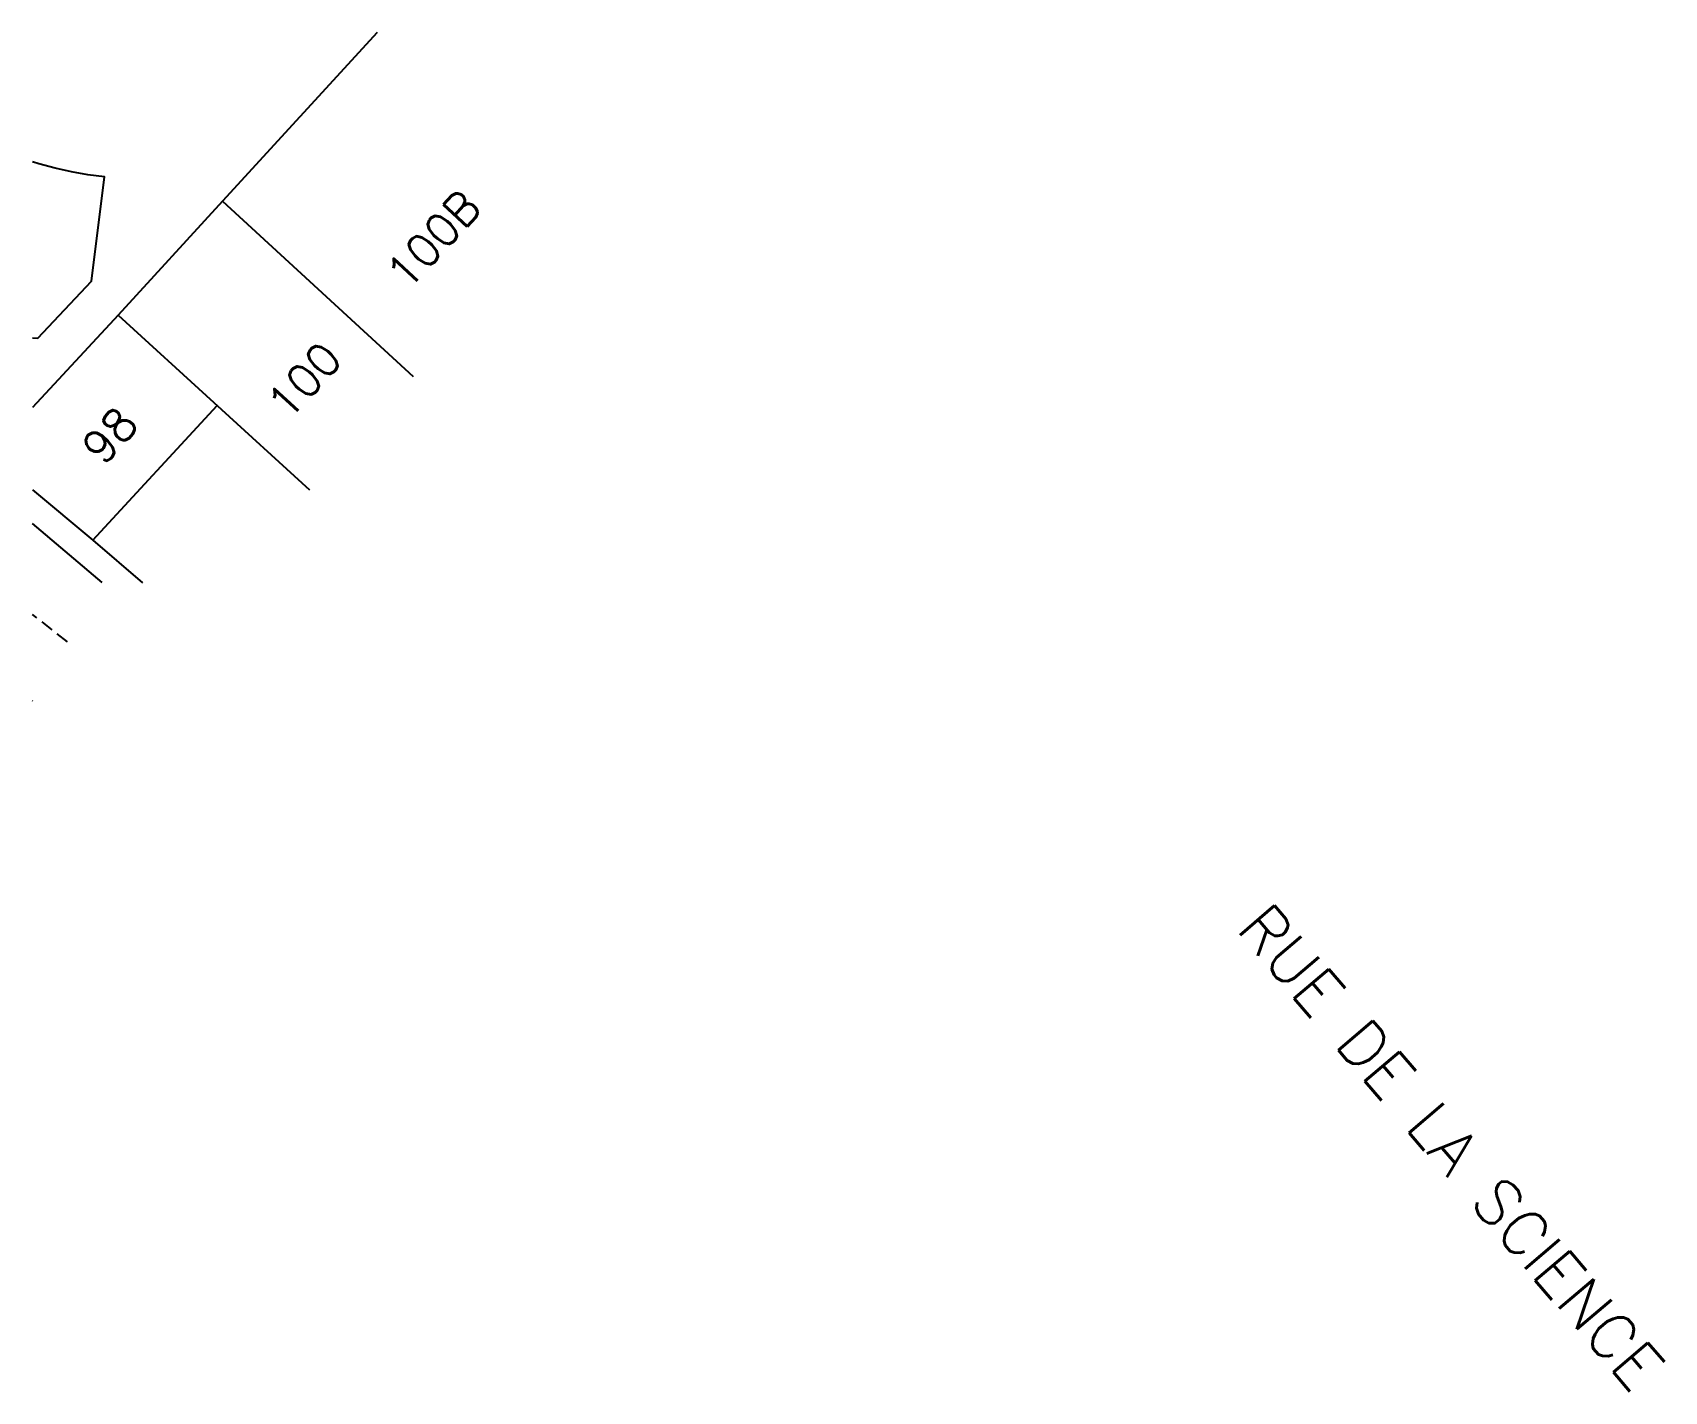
# Model space of a CAD drawing. Header units: millimetres. Extents: x 115000 to 115580, y 121599 to 121897.
# Drawn here: x 115000 to 115063, y 121844.1 to 121896.6 of the extents above; entities that cross this region are included whole.
import ezdxf
from ezdxf.enums import TextEntityAlignment as Align

# ---------------------------------------------------------------- set-up
doc = ezdxf.new("R2010")
doc.units = ezdxf.units.MM
doc.linetypes.add('DASHED', pattern=[0.75, 0.5, -0.25])
for name, color, linetype in [('W0001', 6, 'DASHED'), ('W0006', 2, 'CONTINUOUS'), ('W0008', 7, 'CONTINUOUS'), ('W0100', 7, 'CONTINUOUS'), ('W0989', 7, 'CONTINUOUS'), ('W0991', 7, 'CONTINUOUS'), ('W1102', 7, 'CONTINUOUS')]:
    doc.layers.add(name, color=color, linetype=linetype)
doc.styles.get("Standard").update_dxf_attribs({"font": 'romans.shx', "width": 0.85})

msp = doc.modelspace()

# ---------------------------------------------------------------- linework, layer by layer
at = {"layer": 'W0001'}
msp.add_lwpolyline([(115001.346, 121873.084), (115000, 121874.143)], dxfattribs=at)
at = {"layer": 'W0006'}
msp.add_lwpolyline([(115000, 121884.822), (115000.198, 121884.806), (115002.268, 121887.006), (115002.78, 121891.037), (115002.137, 121891.117), (115001.499, 121891.227), (115000.867, 121891.366), (115000.241, 121891.535), (115000, 121891.61)], dxfattribs=at)
at = {"layer": 'W0008'}
for points in [[(115002.68, 121875.377), (115000, 121877.649)], [(115000.012, 121870.791), (115000, 121870.8)]]:
    msp.add_lwpolyline(points, dxfattribs=at)
at = {"layer": 'W0100'}
for points in [[(115013.307, 121896.604), (115007.327, 121890.094), (115003.309, 121885.698), (115000, 121882.135)], [(115000, 121878.951), (115002.325, 121877.005), (115004.24, 121875.353)]]:
    msp.add_lwpolyline(points, dxfattribs=at)
at = {"layer": 'W1102'}
for points in [[(115007.327, 121890.094), (115014.691, 121883.329)], [(115003.309, 121885.698), (115010.691, 121878.951)], [(115002.325, 121877.005), (115007.131, 121882.205)]]:
    msp.add_lwpolyline(points, dxfattribs=at)

# ---------------------------------------------------------------- texts
at = {"layer": 'W0989'}
msp.add_text('RUE DE LA SCIENCE', height=1.75, rotation=310.50843, dxfattribs=at).set_placement((115047.095, 121862.557), align=Align.MIDDLE_LEFT)
at = {"layer": 'W0991'}
for s, rotation, p in [('100B', 47.42817, (115015.472, 121888.613)), ('100', 47.57529, (115010.485, 121883.173)), ('98', 48, (115002.98, 121881.051))]:
    msp.add_text(s, height=1.25, rotation=rotation, dxfattribs=at).set_placement(p, align=Align.MIDDLE_CENTER)

doc.saveas('drawing.dxf')
